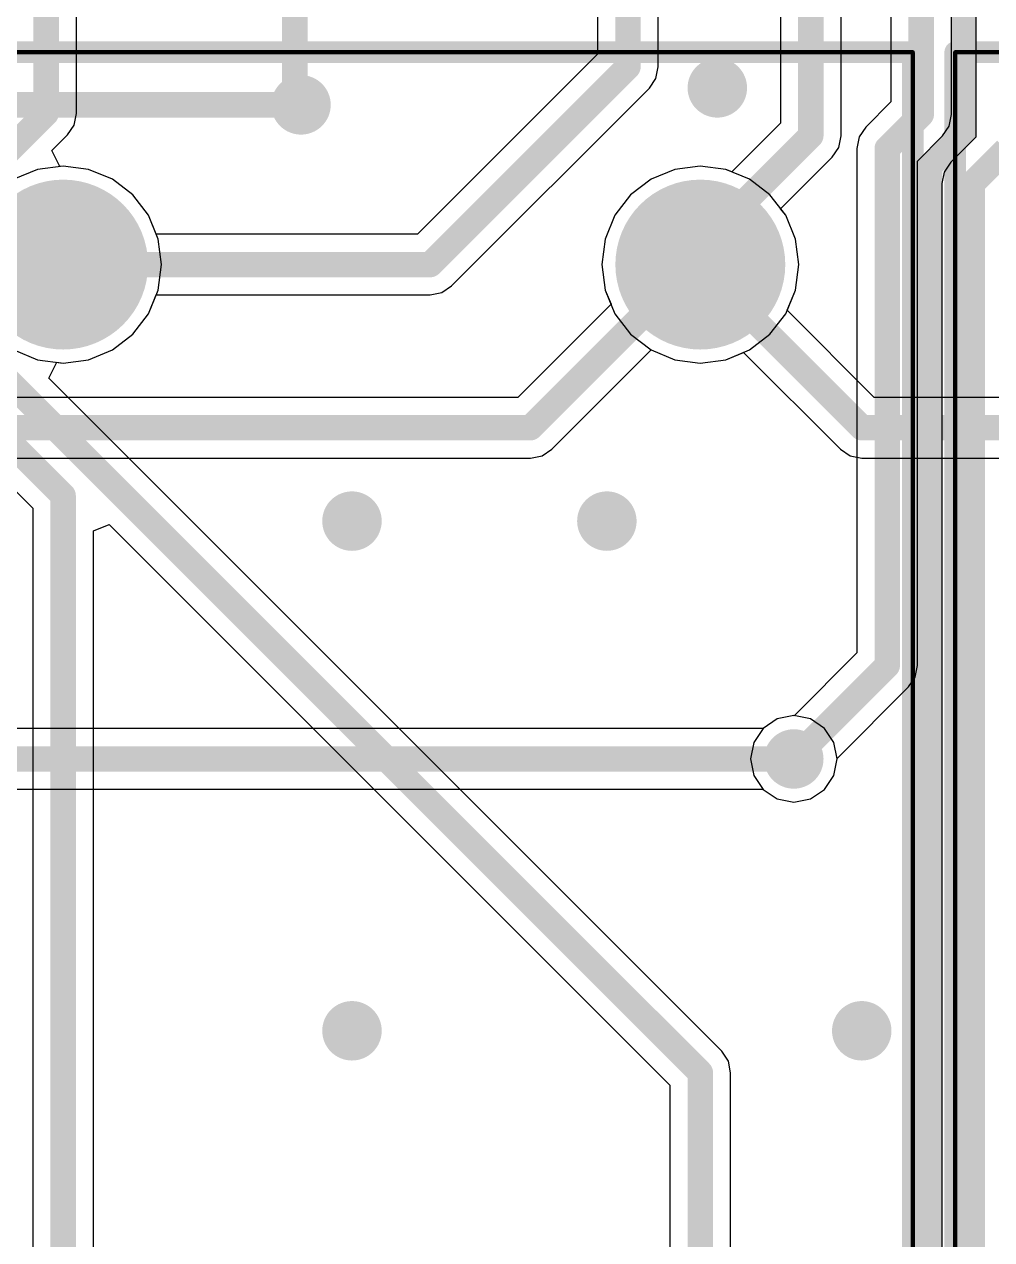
# Model space of a CAD drawing. Header units: millimetres. Extents: x 59 to 152, y 30 to 146.
# Drawn here: x 89.64 to 101.03, y 98.54 to 112.85 of the extents above; entities that cross this region are included whole.
import ezdxf

# ---------------------------------------------------------------- set-up
doc = ezdxf.new("R2010")
doc.units = ezdxf.units.MM
for name, color, linetype in [('BottomLayer', 5, 'Continuous'), ('BottomSolder', 6, 'Continuous'), ('Mechanical1', 6, 'Continuous'), ('Mechanical15', 56, 'Continuous'), ('Mechanical2', 216, 'Continuous'), ('MultiLayer', 9, 'Continuous'), ('PadHoleLayer', 156, 'Continuous'), ('TopLayer', 1, 'Continuous'), ('TopOverlay', 2, 'Continuous'), ('TopSolder', 216, 'Continuous'), ('ViaHoleLayer', 16, 'Continuous')]:
    doc.layers.add(name, color=color, linetype=linetype)

# ---------------------------------------------------------------- blocks, each defined once
blk = doc.blocks.new('S______RTE24024_241')
at = {"layer": 'BottomLayer', "const_width": 0.95}
for points in [[(-13.175, 3.75, 1), (-12.225, 3.75, 1)], [(-13.175, -3.75, 1), (-12.225, -3.75, 1)]]:
    blk.add_lwpolyline(points, format="xyb", close=True, dxfattribs=at)
at = {"layer": 'BottomSolder', "const_width": 1}
for points in [[(-13.2, 3.75, 1), (-12.2, 3.75, 1)], [(-13.2, -3.75, 1), (-12.2, -3.75, 1)]]:
    blk.add_lwpolyline(points, format="xyb", close=True, dxfattribs=at)
at = {"layer": 'Mechanical1', "const_width": 0.05}
for points in [[(15.2, 6.25), (-15.2, 6.25)], [(-15.2, -6.25), (-15.2, 6.25)]]:
    blk.add_lwpolyline(points, dxfattribs=at)
at = {"layer": 'Mechanical1', "const_width": 0.025}
blk.add_lwpolyline([(-15.212, 6.25, 1), (-15.188, 6.25, 1)], format="xyb", close=True, dxfattribs=at)
blk.add_lwpolyline([(-15.212, 6.25, 1), (-15.188, 6.25, 1)], format="xyb", close=True, dxfattribs=at)
at = {"layer": 'Mechanical15', "const_width": 0.05}
for points in [[(15.2, 6.25), (-15.2, 6.25)], [(-15.2, -6.25), (-15.2, 6.25)]]:
    blk.add_lwpolyline(points, dxfattribs=at)
at = {"layer": 'Mechanical15', "const_width": 0.025}
blk.add_lwpolyline([(-15.212, 6.25, 1), (-15.188, 6.25, 1)], format="xyb", close=True, dxfattribs=at)
blk.add_lwpolyline([(-15.212, 6.25, 1), (-15.188, 6.25, 1)], format="xyb", close=True, dxfattribs=at)
at = {"layer": 'Mechanical2', "const_width": 0.05}
for points in [[(-15.2, -6.25), (-15.2, 6.25)], [(15.2, 6.25), (-15.2, 6.25)]]:
    blk.add_lwpolyline(points, dxfattribs=at)
at = {"layer": 'Mechanical2', "const_width": 0.025}
blk.add_lwpolyline([(-15.212, 6.25, 1), (-15.188, 6.25, 1)], format="xyb", close=True, dxfattribs=at)
blk.add_lwpolyline([(-15.212, 6.25, 1), (-15.188, 6.25, 1)], format="xyb", close=True, dxfattribs=at)
at = {"layer": 'MultiLayer', "const_width": 0.95}
for points in [[(-13.175, 3.75, 1), (-12.225, 3.75, 1)], [(-13.175, -3.75, 1), (-12.225, -3.75, 1)]]:
    blk.add_lwpolyline(points, format="xyb", close=True, dxfattribs=at)
at = {"layer": 'PadHoleLayer', "const_width": 0.65}
for points in [[(-13.025, 3.75, 1), (-12.375, 3.75, 1)], [(-13.025, -3.75, 1), (-12.375, -3.75, 1)]]:
    blk.add_lwpolyline(points, format="xyb", close=True, dxfattribs=at)
at = {"layer": 'TopLayer', "const_width": 0.95}
for points in [[(-13.175, 3.75, 1), (-12.225, 3.75, 1)], [(-13.175, -3.75, 1), (-12.225, -3.75, 1)]]:
    blk.add_lwpolyline(points, format="xyb", close=True, dxfattribs=at)
at = {"layer": 'TopOverlay', "const_width": 0.254}
for points in [[(-15.2, -6.25), (-15.2, 6.25)], [(15.2, 6.25), (-15.2, 6.25)]]:
    blk.add_lwpolyline(points, dxfattribs=at)
at = {"layer": 'TopOverlay', "const_width": 0.127}
blk.add_lwpolyline([(-15.264, 6.25, 1), (-15.137, 6.25, 1)], format="xyb", close=True, dxfattribs=at)
blk.add_lwpolyline([(-15.264, 6.25, 1), (-15.137, 6.25, 1)], format="xyb", close=True, dxfattribs=at)
at = {"layer": 'TopSolder', "const_width": 1}
for points in [[(-13.2, 3.75, 1), (-12.2, 3.75, 1)], [(-13.2, -3.75, 1), (-12.2, -3.75, 1)]]:
    blk.add_lwpolyline(points, format="xyb", close=True, dxfattribs=at)
blk = doc.blocks.new('S______RTE24024_242')
at = {"layer": 'Mechanical1', "const_width": 0.05}
for points in [[(-15.2, -6.25), (-15.2, 6.25)], [(15.2, -6.25), (-15.2, -6.25)]]:
    blk.add_lwpolyline(points, dxfattribs=at)
at = {"layer": 'Mechanical1', "const_width": 0.025}
blk.add_lwpolyline([(-15.212, -6.25, 1), (-15.188, -6.25, 1)], format="xyb", close=True, dxfattribs=at)
blk.add_lwpolyline([(-15.212, -6.25, 1), (-15.188, -6.25, 1)], format="xyb", close=True, dxfattribs=at)
at = {"layer": 'Mechanical15', "const_width": 0.05}
for points in [[(-15.2, -6.25), (-15.2, 6.25)], [(15.2, -6.25), (-15.2, -6.25)]]:
    blk.add_lwpolyline(points, dxfattribs=at)
at = {"layer": 'Mechanical15', "const_width": 0.025}
blk.add_lwpolyline([(-15.212, -6.25, 1), (-15.188, -6.25, 1)], format="xyb", close=True, dxfattribs=at)
blk.add_lwpolyline([(-15.212, -6.25, 1), (-15.188, -6.25, 1)], format="xyb", close=True, dxfattribs=at)
at = {"layer": 'Mechanical2', "const_width": 0.05}
for points in [[(-15.2, -6.25), (-15.2, 6.25)], [(15.2, -6.25), (-15.2, -6.25)]]:
    blk.add_lwpolyline(points, dxfattribs=at)
at = {"layer": 'Mechanical2', "const_width": 0.025}
blk.add_lwpolyline([(-15.212, -6.25, 1), (-15.188, -6.25, 1)], format="xyb", close=True, dxfattribs=at)
blk.add_lwpolyline([(-15.212, -6.25, 1), (-15.188, -6.25, 1)], format="xyb", close=True, dxfattribs=at)
at = {"layer": 'TopOverlay', "const_width": 0.254}
for points in [[(-15.2, -6.25), (-15.2, 6.25)], [(15.2, -6.25), (-15.2, -6.25)]]:
    blk.add_lwpolyline(points, dxfattribs=at)
at = {"layer": 'TopOverlay', "const_width": 0.127}
blk.add_lwpolyline([(-15.264, -6.25, 1), (-15.137, -6.25, 1)], format="xyb", close=True, dxfattribs=at)
blk.add_lwpolyline([(-15.264, -6.25, 1), (-15.137, -6.25, 1)], format="xyb", close=True, dxfattribs=at)

msp = doc.modelspace()

# ---------------------------------------------------------------- linework, layer by layer
at = {"layer": 'BottomLayer'}
for p, q in [((90.1, 111.18), (89.8, 111.14)), ((90.4, 111.14), (90.1, 111.18)), ((97.6, 111.18), (97.3, 111.14)), ((97.9, 111.14), (97.6, 111.18)), ((89.8, 111.14), (89.52, 111.025)), ((90.68, 111.025), (90.4, 111.14)), ((97.3, 111.14), (97.02, 111.025)), ((98.18, 111.025), (97.9, 111.14)), ((90.92, 110.84), (90.68, 111.025)), ((97.02, 111.025), (96.78, 110.84)), ((98.42, 110.84), (98.18, 111.025)), ((91.105, 110.6), (90.92, 110.84)), ((96.78, 110.84), (96.595, 110.6)), ((98.605, 110.6), (98.42, 110.84)), ((91.22, 110.32), (91.105, 110.6)), ((96.595, 110.6), (96.48, 110.32)), ((98.72, 110.32), (98.605, 110.6)), ((91.26, 110.02), (91.22, 110.32)), ((96.48, 110.32), (96.44, 110.02)), ((98.76, 110.02), (98.72, 110.32)), ((91.22, 109.72), (91.26, 110.02)), ((96.44, 110.02), (96.48, 109.72)), ((98.72, 109.72), (98.76, 110.02)), ((91.105, 109.44), (91.22, 109.72)), ((96.48, 109.72), (96.549, 109.553)), ((98.622, 109.483), (98.72, 109.72)), ((96.549, 109.553), (95.452, 108.457)), ((99.648, 108.457), (98.622, 109.483)), ((90.92, 109.2), (91.105, 109.44)), ((90.68, 109.015), (90.92, 109.2)), ((89.52, 109.015), (89.8, 108.9)), ((89.8, 108.9), (90.1, 108.86)), ((90.1, 108.86), (90.4, 108.9)), ((90.4, 108.9), (90.68, 109.015)), ((95.852, 107.848), (97.02, 109.015)), ((97.02, 109.015), (97.3, 108.9)), ((97.3, 108.9), (97.6, 108.86)), ((97.6, 108.86), (97.9, 108.9)), ((97.9, 108.9), (98.109, 108.986)), ((98.109, 108.986), (99.248, 107.848)), ((95.452, 108.457), (88.463, 108.457)), ((108.552, 108.457), (99.648, 108.457)), ((88.463, 107.743), (95.6, 107.743)), ((95.6, 107.743), (95.737, 107.77)), ((95.737, 107.77), (95.852, 107.848)), ((99.248, 107.848), (99.363, 107.77)), ((99.363, 107.77), (99.5, 107.743)), ((99.5, 107.743), (108.7, 107.743)), ((98.505, 104.671), (98.34, 104.56)), ((98.7, 104.71), (98.505, 104.671)), ((98.895, 104.671), (98.7, 104.71)), ((99.06, 104.56), (98.895, 104.671)), ((98.337, 104.557), (68.963, 104.557)), ((98.34, 104.56), (98.337, 104.557)), ((99.171, 104.395), (99.06, 104.56)), ((99.21, 104.2), (99.171, 104.395)), ((99.171, 104.005), (99.21, 104.2)), ((99.06, 103.84), (99.171, 104.005)), ((68.963, 103.843), (98.337, 103.843)), ((98.337, 103.843), (98.34, 103.84)), ((98.34, 103.84), (98.505, 103.729)), ((98.895, 103.729), (99.06, 103.84)), ((98.505, 103.729), (98.7, 103.69)), ((98.7, 103.69), (98.895, 103.729))]:
    msp.add_line(p, q, dxfattribs=at)
for points, const_width in [([(97.65, 112.1, 1), (97.95, 112.1, 1)], 0.3), ([(92.75, 111.9, 1), (93.05, 111.9, 1)], 0.3), ([(92.825, 111.9, 1), (92.975, 111.9, 1)], 0.15), ([(97.945, 110.52, 1), (98.095, 110.52, 1)], 0.15), ([(97.945, 110.52, 1), (98.095, 110.52, 1)], 0.15), ([(97.945, 109.58, 1), (98.095, 109.58, 1)], 0.15), ([(97.945, 109.58, 1), (98.095, 109.58, 1)], 0.15), ([(95.525, 108.1, 1), (95.675, 108.1, 1)], 0.15), ([(95.525, 108.1, 1), (95.675, 108.1, 1)], 0.15), ([(99.425, 108.1, 1), (99.575, 108.1, 1)], 0.15), ([(99.425, 108.1, 1), (99.575, 108.1, 1)], 0.15), ([(93.35, 107, 1), (93.65, 107, 1)], 0.3), ([(96.35, 107, 1), (96.65, 107, 1)], 0.3), ([(98.55, 104.2, 1), (98.85, 104.2, 1)], 0.3), ([(98.625, 104.2, 1), (98.775, 104.2, 1)], 0.15), ([(93.35, 101, 1), (93.65, 101, 1)], 0.3), ([(99.35, 101, 1), (99.65, 101, 1)], 0.3)]:
    msp.add_lwpolyline(points, format="xyb", close=True, dxfattribs=dict(at, const_width=const_width))
at = {"layer": 'BottomLayer', "const_width": 0.3}
for points in [[(84.4, 111.9), (92.9, 111.9)], [(95.6, 108.1), (98.02, 110.52)], [(98.02, 109.58), (98.02, 110.52)], [(98.02, 109.58), (99.5, 108.1)], [(88.1, 108.1), (95.6, 108.1)], [(99.5, 108.1), (108.7, 108.1)], [(68.6, 104.2), (98.7, 104.2)]]:
    msp.add_lwpolyline(points, dxfattribs=at)
at = {"layer": 'BottomSolder', "const_width": 0.35}
for points in [[(97.625, 112.1, 1), (97.975, 112.1, 1)], [(92.725, 111.9, 1), (93.075, 111.9, 1)], [(93.325, 107, 1), (93.675, 107, 1)], [(96.325, 107, 1), (96.675, 107, 1)], [(98.525, 104.2, 1), (98.875, 104.2, 1)], [(93.325, 101, 1), (93.675, 101, 1)], [(99.325, 101, 1), (99.675, 101, 1)]]:
    msp.add_lwpolyline(points, format="xyb", close=True, dxfattribs=at)
at = {"layer": 'MultiLayer', "const_width": 0.3}
for points in [[(97.65, 112.1, 1), (97.95, 112.1, 1)], [(92.75, 111.9, 1), (93.05, 111.9, 1)], [(93.35, 107, 1), (93.65, 107, 1)], [(96.35, 107, 1), (96.65, 107, 1)], [(98.55, 104.2, 1), (98.85, 104.2, 1)], [(93.35, 101, 1), (93.65, 101, 1)], [(99.35, 101, 1), (99.65, 101, 1)]]:
    msp.add_lwpolyline(points, format="xyb", close=True, dxfattribs=at)
at = {"layer": 'TopLayer'}
for p, q in [((100.843, 124.893), (100.843, 111.521)), ((100.557, 111.787), (100.557, 123.9)), ((90.257, 111.8), (90.257, 116.959)), ((96.391, 114.527), (96.391, 112.496)), ((97.105, 112.348), (97.105, 114.527)), ((98.543, 113.091), (98.543, 111.685)), ((99.257, 111.537), (99.257, 113.091)), ((99.843, 113.053), (99.843, 111.935)), ((96.391, 112.496), (94.272, 110.377)), ((97.078, 112.212), (97.105, 112.348)), ((97, 112.096), (97.078, 112.212)), ((94.672, 109.768), (97, 112.096)), ((99.843, 111.935), (99.548, 111.639)), ((90.23, 111.663), (90.257, 111.8)), ((100.53, 111.65), (100.557, 111.787)), ((90.152, 111.548), (90.23, 111.663)), ((98.543, 111.685), (97.97, 111.111)), ((99.548, 111.639), (99.47, 111.523)), ((100.452, 111.535), (100.53, 111.65)), ((89.969, 111.364), (90.152, 111.548)), ((99.23, 111.4), (99.257, 111.537)), ((99.47, 111.523), (99.443, 111.387)), ((100.157, 111.239), (100.452, 111.535)), ((100.843, 111.521), (100.548, 111.225)), ((90.063, 111.175), (89.969, 111.364)), ((99.152, 111.284), (99.23, 111.4)), ((99.443, 111.387), (99.443, 105.448)), ((90.1, 111.18), (90.063, 111.175)), ((90.4, 111.14), (90.1, 111.18)), ((97.6, 111.18), (97.3, 111.14)), ((97.9, 111.14), (97.6, 111.18)), ((98.545, 110.677), (99.152, 111.284)), ((100.157, 105.3), (100.157, 111.239)), ((100.548, 111.225), (100.47, 111.109)), ((90.68, 111.025), (90.4, 111.14)), ((97.3, 111.14), (97.02, 111.025)), ((97.97, 111.111), (97.9, 111.14)), ((100.47, 111.109), (100.443, 110.973)), ((90.92, 110.84), (90.68, 111.025)), ((97.02, 111.025), (96.78, 110.84)), ((100.443, 110.973), (100.443, 93.052)), ((91.105, 110.6), (90.92, 110.84)), ((96.78, 110.84), (96.595, 110.6)), ((91.197, 110.377), (91.105, 110.6)), ((96.595, 110.6), (96.48, 110.32)), ((98.605, 110.6), (98.545, 110.677)), ((98.72, 110.32), (98.605, 110.6)), ((94.272, 110.377), (91.197, 110.377)), ((96.48, 110.32), (96.44, 110.02)), ((98.76, 110.02), (98.72, 110.32)), ((96.44, 110.02), (96.48, 109.72)), ((98.72, 109.72), (98.76, 110.02)), ((94.557, 109.69), (94.672, 109.768)), ((91.105, 109.44), (91.197, 109.663)), ((91.197, 109.663), (94.42, 109.663)), ((94.42, 109.663), (94.557, 109.69)), ((96.48, 109.72), (96.595, 109.44)), ((98.605, 109.44), (98.72, 109.72)), ((90.92, 109.2), (91.105, 109.44)), ((96.595, 109.44), (96.78, 109.2)), ((98.42, 109.2), (98.605, 109.44)), ((90.68, 109.015), (90.92, 109.2)), ((96.78, 109.2), (97.02, 109.015)), ((98.18, 109.015), (98.42, 109.2)), ((90.1, 108.86), (90.4, 108.9)), ((90.4, 108.9), (90.68, 109.015)), ((97.02, 109.015), (97.3, 108.9)), ((97.3, 108.9), (97.6, 108.86)), ((97.6, 108.86), (97.9, 108.9)), ((97.9, 108.9), (98.18, 109.015)), ((89.931, 108.681), (90.025, 108.87)), ((90.025, 108.87), (90.1, 108.86)), ((97.852, 100.759), (89.931, 108.681)), ((88.799, 108.096), (89.743, 107.152)), ((89.743, 107.152), (89.743, 95.877)), ((90.457, 106.884), (90.642, 106.961)), ((90.457, 95.877), (90.457, 106.884)), ((90.642, 106.961), (97.243, 100.359)), ((99.443, 105.448), (98.704, 104.709)), ((100.052, 105.048), (100.13, 105.163)), ((100.13, 105.163), (100.157, 105.3)), ((99.209, 104.204), (100.052, 105.048)), ((98.505, 104.671), (98.34, 104.56)), ((98.7, 104.71), (98.505, 104.671)), ((98.704, 104.709), (98.7, 104.71)), ((98.34, 104.56), (98.229, 104.395)), ((98.229, 104.395), (98.19, 104.2)), ((98.19, 104.2), (98.229, 104.005)), ((99.171, 104.005), (99.21, 104.2)), ((99.21, 104.2), (99.209, 104.204)), ((98.229, 104.005), (98.34, 103.84)), ((99.06, 103.84), (99.171, 104.005)), ((98.34, 103.84), (98.505, 103.729)), ((98.895, 103.729), (99.06, 103.84)), ((98.505, 103.729), (98.7, 103.69)), ((98.7, 103.69), (98.895, 103.729)), ((97.93, 100.644), (97.852, 100.759)), ((97.957, 100.507), (97.93, 100.644)), ((97.957, 95.877), (97.957, 100.507)), ((97.243, 100.359), (97.243, 95.877))]:
    msp.add_line(p, q, dxfattribs=at)
at = {"layer": 'TopLayer', "const_width": 0.3}
for points in [[(100.7, 111.58), (100.7, 125.1)], [(100.2, 111.787), (100.2, 123.9)], [(89.9, 111.8), (89.9, 117.107)], [(96.748, 112.348), (96.748, 115.027)], [(92.827, 111.973), (92.827, 113.964)], [(98.9, 111.537), (98.9, 113.85)], [(94.42, 110.02), (96.748, 112.348)], [(92.827, 111.973), (92.9, 111.9)], [(88.8, 110.7), (89.9, 111.8)], [(99.8, 111.387), (100.2, 111.787)], [(98.1, 110.737), (98.9, 111.537)], [(100.3, 111.18), (100.7, 111.58)], [(99.8, 105.3), (99.8, 111.387)], [(100.8, 110.973), (101.2, 111.373)], [(100.3, 94.6), (100.3, 111.18)], [(100.8, 92.905), (100.8, 110.973)], [(98.1, 110.02), (98.1, 110.737)], [(90.6, 110.02), (94.42, 110.02)], [(88.8, 109.307), (97.6, 100.507)], [(88.3, 109.1), (90.1, 107.3)], [(90.1, 94.78), (90.1, 107.3)], [(98.7, 104.2), (99.8, 105.3)], [(97.6, 94.78), (97.6, 100.507)]]:
    msp.add_lwpolyline(points, dxfattribs=at)
at = {"layer": 'TopLayer'}
for points, const_width in [([(96.673, 112.348, 1), (96.823, 112.348, 1)], 0.15), ([(96.673, 112.348, 1), (96.823, 112.348, 1)], 0.15), ([(97.65, 112.1, 1), (97.95, 112.1, 1)], 0.3), ([(92.75, 111.9, 1), (93.05, 111.9, 1)], 0.3), ([(92.752, 111.973, 1), (92.902, 111.973, 1)], 0.15), ([(92.752, 111.973, 1), (92.902, 111.973, 1)], 0.15), ([(92.825, 111.9, 1), (92.975, 111.9, 1)], 0.15), ([(89.825, 111.8, 1), (89.975, 111.8, 1)], 0.15), ([(89.825, 111.8, 1), (89.975, 111.8, 1)], 0.15), ([(100.125, 111.787, 1), (100.275, 111.787, 1)], 0.15), ([(100.125, 111.787, 1), (100.275, 111.787, 1)], 0.15), ([(98.825, 111.537, 1), (98.975, 111.537, 1)], 0.15), ([(98.825, 111.537, 1), (98.975, 111.537, 1)], 0.15), ([(100.625, 111.58, 1), (100.775, 111.58, 1)], 0.15), ([(100.625, 111.58, 1), (100.775, 111.58, 1)], 0.15), ([(99.725, 111.387, 1), (99.875, 111.387, 1)], 0.15), ([(99.725, 111.387, 1), (99.875, 111.387, 1)], 0.15), ([(100.225, 111.18, 1), (100.375, 111.18, 1)], 0.15), ([(100.225, 111.18, 1), (100.375, 111.18, 1)], 0.15), ([(100.725, 110.973, 1), (100.875, 110.973, 1)], 0.15), ([(100.725, 110.973, 1), (100.875, 110.973, 1)], 0.15), ([(98.025, 110.737, 1), (98.175, 110.737, 1)], 0.15), ([(98.025, 110.737, 1), (98.175, 110.737, 1)], 0.15), ([(90.525, 110.02, 1), (90.675, 110.02, 1)], 0.15), ([(94.345, 110.02, 1), (94.495, 110.02, 1)], 0.15), ([(94.345, 110.02, 1), (94.495, 110.02, 1)], 0.15), ([(98.025, 110.02, 1), (98.175, 110.02, 1)], 0.15), ([(90.025, 107.3, 1), (90.175, 107.3, 1)], 0.15), ([(90.025, 107.3, 1), (90.175, 107.3, 1)], 0.15), ([(93.35, 107, 1), (93.65, 107, 1)], 0.3), ([(96.35, 107, 1), (96.65, 107, 1)], 0.3), ([(99.725, 105.3, 1), (99.875, 105.3, 1)], 0.15), ([(99.725, 105.3, 1), (99.875, 105.3, 1)], 0.15), ([(98.55, 104.2, 1), (98.85, 104.2, 1)], 0.3), ([(98.625, 104.2, 1), (98.775, 104.2, 1)], 0.15), ([(93.35, 101, 1), (93.65, 101, 1)], 0.3), ([(99.35, 101, 1), (99.65, 101, 1)], 0.3), ([(97.525, 100.507, 1), (97.675, 100.507, 1)], 0.15), ([(97.525, 100.507, 1), (97.675, 100.507, 1)], 0.15)]:
    msp.add_lwpolyline(points, format="xyb", close=True, dxfattribs=dict(at, const_width=const_width))
at = {"layer": 'TopSolder', "const_width": 0.35}
for points in [[(97.625, 112.1, 1), (97.975, 112.1, 1)], [(92.725, 111.9, 1), (93.075, 111.9, 1)], [(93.325, 107, 1), (93.675, 107, 1)], [(96.325, 107, 1), (96.675, 107, 1)], [(98.525, 104.2, 1), (98.875, 104.2, 1)], [(93.325, 101, 1), (93.675, 101, 1)], [(99.325, 101, 1), (99.675, 101, 1)]]:
    msp.add_lwpolyline(points, format="xyb", close=True, dxfattribs=at)
at = {"layer": 'ViaHoleLayer', "const_width": 0.15}
for points in [[(97.725, 112.1, 1), (97.875, 112.1, 1)], [(92.825, 111.9, 1), (92.975, 111.9, 1)], [(93.425, 107, 1), (93.575, 107, 1)], [(96.425, 107, 1), (96.575, 107, 1)], [(98.625, 104.2, 1), (98.775, 104.2, 1)], [(93.425, 101, 1), (93.575, 101, 1)], [(99.425, 101, 1), (99.575, 101, 1)]]:
    msp.add_lwpolyline(points, format="xyb", close=True, dxfattribs=at)

# ---------------------------------------------------------------- block references
at = {"rotation": 270}
for name, p in [('S______RTE24024_241', (93.85, 97.32)), ('S______RTE24024_242', (106.85, 97.32))]:
    msp.add_blockref(name, p, dxfattribs=at)

doc.saveas('drawing.dxf')
